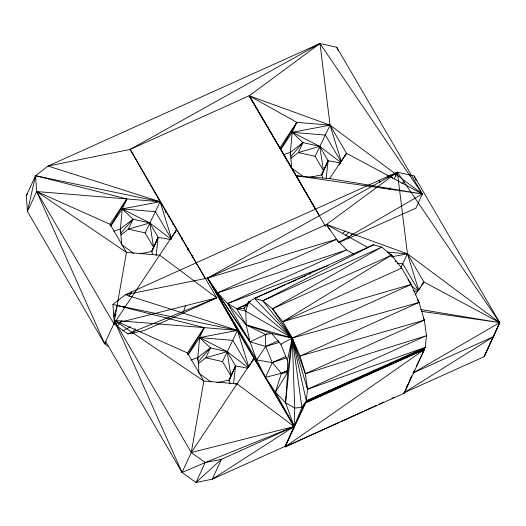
<?xml version="1.0" encoding="UTF-8"?>
<svg xmlns="http://www.w3.org/2000/svg" width="526" height="526" viewBox="0 0 526 526"><rect width="100%" height="100%" fill="white"/><g stroke="black" fill="none" stroke-linecap="round" stroke-linejoin="round"><path stroke-width="0.79" d="M114.425 320.814L182.029 472.44L205.219 462.571L221.459 459.29L294.159 426.527L285.572 402.765L287.643 372.447L292.252 338.027L282.718 321.688L272.521 308.795L262.757 300.74L254.485 298.393L248.607 302.009L245.754 311.195L246.24 324.963L250.008 341.808L256.649 359.922L265.452 377.326L275.453 392.14L294.159 426.527L285.158 446.857L284.914 446.442L294.159 426.527L305.494 403.047L424.462 349.442L424.166 348.929L425.278 347.298L426.481 335.66L424.324 320.143L419.044 302.417L411.22 284.415L401.686 268.082L391.489 255.189L381.725 247.128L373.453 244.781L254.485 298.393L292.252 338.027L300.076 356.03L305.356 373.749L307.513 389.266L306.31 400.904L301.885 407.394L294.159 426.527L212.215 479.199L195.974 482.487L182.029 472.44L105.483 341.249M120.184 231.276L122.249 208.894L126.871 198.94L160.095 201.721L216.778 297.854L144.078 330.611L127.838 333.898L113.892 323.845L36.688 191.536L35.544 175.717L48.057 166.045L319.986 43.513L336.739 47.268L422.319 193.936L416.007 208.079L339.112 242.512M197.566 359.955L199.63 337.574L204.252 327.619L237.476 330.4L294.159 426.527L205.219 462.571L195.974 482.487L221.459 459.29L212.215 479.199L284.914 446.442M290.142 154.69L292.2 132.315L296.822 122.354L330.052 125.142L422.319 193.936L338.994 242.355M422.496 352.565L424.166 348.929L305.198 402.541L305.494 403.047L301.885 407.394L294.711 408.038L285.572 402.765L292.252 338.027L272.521 308.795L381.725 247.128L262.757 300.74L292.252 338.027L305.356 373.749L426.481 335.66L307.513 389.266L292.252 338.027L248.607 302.009L250.106 301.332M156.117 255.583L158.148 237.292L149.779 222.939L122.249 208.894L110.881 226.016M233.59 383.467L235.536 365.971L227.16 351.618L199.63 337.574L188.262 354.695M326.159 178.209L328.106 160.706L319.736 146.353L292.2 132.315L280.838 149.43M285.572 402.765L275.453 392.14L287.643 372.447L287.4 360.402L292.252 338.027L411.22 284.415L408.005 279.661M275.453 392.14L281.384 373.355L288.116 370.324M108.619 346.627L104.648 343.761L105.279 341.88M117.574 304.948L113.701 316.567L116.2 314.64M183.627 311.287L185.514 305.751M409.274 381.633L404.126 393.251L285.158 446.857L305.494 403.047M409.912 380.18L411.845 375.827M151.534 251.717L158.148 237.292L171.068 239.652M152.56 254.479L151.843 251.435L158.148 237.292L151.527 251.895M228.922 380.39L235.536 365.971L247.647 368.18M230.118 383.914L229.224 380.114L235.536 365.971L228.909 380.574M321.491 175.132L328.106 160.706L340.217 162.922M322.51 177.893L321.8 174.849L328.106 160.706L321.485 175.316M205.219 462.571L191.273 452.524L114.07 320.209L112.926 304.396L125.444 294.724L397.373 172.193L414.12 175.94L499.7 322.609L493.388 336.752L413.127 372.921L414.468 370.015M105.93 342.018L104.648 343.761L27.444 211.445L26.3 195.633L35.544 175.717L160.095 201.721L171.397 238.245M110.532 225.825L110.052 224.273L126.871 198.94L36.688 191.536L27.444 211.445L35.544 175.717L126.871 198.94L110.473 225.93M113.721 231.276L120.513 228.856L133.025 219.184L149.779 222.939L153.526 247.246L145.156 232.893L160.095 201.721L48.057 166.045L130.165 149.41L160.095 201.721L122.249 208.894L133.025 219.184L128.403 229.145L120.895 234.944M36.688 191.536L126.457 252.388L159.68 255.176L216.778 297.854L113.892 323.845L126.457 252.388L110.052 224.273L36.688 191.536L104.648 343.761L113.892 323.845L176.499 229.842L175.178 232.683M312.668 47.222L319.986 43.513L422.319 193.936L346.456 153.257L330.052 125.142L292.2 132.315L302.983 142.605L298.36 152.56L290.852 158.365M248.778 366.924L237.476 330.4L199.63 337.574L210.407 347.864L205.784 357.818L198.276 363.624M283.678 154.69L290.464 152.277L302.983 142.605L319.736 146.353L323.483 170.667L315.113 156.314L330.052 125.142L319.986 43.513L130.165 149.41L205.337 278.537M191.109 359.955L197.894 357.535L210.407 347.864L227.16 351.618L230.914 375.926L222.537 361.572L237.476 330.4L207.546 278.09L125.444 294.724L237.476 330.4L117.127 305.461M182.029 472.44L191.273 452.524L253.88 358.515L252.559 361.362M345.135 156.104L346.456 153.257L329.638 178.59L296.408 175.809L249.133 95.804L330.052 125.142L341.354 161.66M389.155 189.893L390.18 187.677M394.29 178.827L397.373 172.193L499.7 322.609L484.144 356.667L403.883 392.837L404.126 393.251L424.462 349.442L305.198 402.541M422.845 284.066L423.838 281.936L407.433 253.821L397.373 172.193L207.546 278.09L294.159 426.527L191.273 452.524L203.838 381.067L187.434 352.953L114.07 320.209M406.282 387.675L407.65 384.723M409.366 381.034L411.417 376.609M416.316 366.32L424.462 349.442L285.158 446.857L339.671 422.056M401.029 267.293L407.433 253.821L326.514 224.484L207.546 278.09L256.649 359.922L272.29 362.592L286.262 357.917M104.648 343.761L105.733 341.67M115.615 322.55L116.713 320.413M123.373 307.532L124.116 306.093M128.962 296.717L131.572 291.674M171.456 238.146L176.499 229.842M280.43 149.345L296.822 122.354L249.521 95.942M187.854 354.603L204.252 327.619L112.926 304.396M339.309 165.019L340.572 162.948M341.407 161.561L346.456 153.257M248.837 366.819L253.88 358.515M419.215 289.55L420.471 287.472M421.313 286.085L423.838 281.936L499.7 322.609L484.144 356.667L493.388 336.752L403.883 392.837M192.029 257.175L192.891 255.774M132.039 333.484L135.195 328.717M187.381 249.85L188.288 248.482M296.822 122.354L280.003 147.688L280.483 149.246M415.198 294.941L423.838 281.936M256.649 359.922L265.689 346.456L278.412 340.723M26.3 195.633L27.753 193.66M117.633 326.1L121.526 320.807M181.483 239.251L182.456 237.93M172.712 224.812L173.784 223.57M348.199 238.791L349.783 236.937M351.375 235.076L352.433 233.84M120.71 233.294L133.025 219.184M290.661 156.709L302.983 142.605M198.092 361.973L210.407 347.864M165.21 212.373L166.354 211.196M338.757 242.631L340.467 240.882M345.595 235.635L349.014 232.13M342.301 233.754L345.319 231.013M130.165 149.41L249.377 95.693L319.986 43.513M397.373 172.193L326.514 224.484L329.809 230.013M401.811 183.6L404.547 181.897M371.494 245.99L373.453 244.781L262.757 300.74M411.22 284.415L282.718 321.688L391.489 255.189L392.863 257.227M413.127 372.921L499.7 322.609L407.433 253.821L387.175 252.118M353.669 253.979L346.641 249.916L336.522 239.297L207.546 278.09L217.547 292.903L227.673 303.528L246.24 324.963L271.705 333.504L280.799 344.267L292.252 338.027L419.044 302.417L417.401 299.603M122.499 330.893L130.389 326.771M207.546 278.09L250.008 341.808L266.991 333.872M341.164 421.379L362.815 411.523M364.308 410.845L373.269 406.769M374.762 406.085L376.254 405.408M379.246 404.047L383.724 402.009M391.936 398.274L394.178 397.255M279.819 342.242L265.689 346.456L250.008 341.808L217.547 292.903L336.522 239.297L337.745 241.427M247.286 304.081L236.812 308.801L227.673 303.528L346.641 249.916L217.547 292.903M272.521 308.795L391.489 255.189L392.311 256.596M282.718 321.688L401.686 268.082M285.756 356.523L272.29 362.592L265.452 377.326L281.384 373.355L287.643 372.447M419.044 302.417L300.076 356.03L424.324 320.143L423.22 317.954M305.356 373.749L424.324 320.143M301.885 407.394L292.252 338.027L271.705 333.504L265.446 334.411L246.24 324.963L236.812 308.801L245.754 311.195L292.252 338.027L306.31 400.904L425.278 347.298L307.513 389.266M254.485 298.393L285.94 284.487M287.439 283.823L296.427 279.852M297.926 279.188L300.175 278.195M301.668 277.531L306.165 275.545M309.156 274.224L310.656 273.559M306.31 400.904L424.166 348.929M288.13 370.416L281.384 373.355L272.29 362.592L265.689 346.456L265.446 334.411M248.607 302.009L250.113 301.352M247.325 304.278L236.812 308.801L243.985 308.157L247.891 304.317L247.292 303.305L248.791 302.628L247.292 303.305L243.985 308.157L245.754 311.195M127.838 333.898L216.778 297.854M328.165 265.61L227.673 303.528L250.008 341.808M310.971 177.045L321.8 174.849M140.238 253.782L151.843 251.435M216.85 382.612L229.224 380.114M392.133 256.721L407.433 253.821L418.735 290.339M235.451 384.158L237.062 383.848L294.159 426.527L294.711 408.038L292.252 338.027L246.24 324.963M292.2 132.315L325.43 135.097L341.012 161.811M122.249 208.894L155.472 211.682L171.055 238.39M397.137 263.302L402.811 263.776L418.394 290.483M199.63 337.574L232.854 340.361L248.436 367.069M237.062 383.848L203.838 381.067L114.497 320.4L204.252 327.619L187.434 352.953L187.913 354.504M421.72 311.385L499.7 322.609L420.721 309.538M329.638 178.59L422.319 193.936L296.408 175.809L325.633 226.653M413.561 290.858L417.598 291.595M315.113 156.314L298.36 152.56L319.736 146.353L340.532 162.225M145.156 232.893L128.403 229.145L149.779 222.939L171.226 239.304M222.537 361.572L205.784 357.818L227.16 351.618L247.956 367.483M367.871 247.503L326.514 224.484L336.522 239.297M388.714 253.585L391.489 255.189L392.225 256.649M303.561 176.703L291.614 168.09L290.464 152.277M133.611 253.282L121.657 244.675L120.513 228.856M210.992 381.961L199.038 373.348L197.894 357.535M411.417 285.94L417.914 290.898M387.208 175.829L388.589 177.86M395.157 260.626L396.078 261.987M319.348 215.719L249.133 95.804M390.259 174.744L392.324 178.281M378.871 180.188L380.114 182.312M383 187.263L383.829 188.683M249.377 95.693L315.528 209.072M414.12 175.94L416.178 180.425M336.739 47.268L338.455 51.002M394.592 173.508L395.96 176.499M391.489 255.189L392.14 256.695M280.799 344.267L287.4 360.402"/></g></svg>
